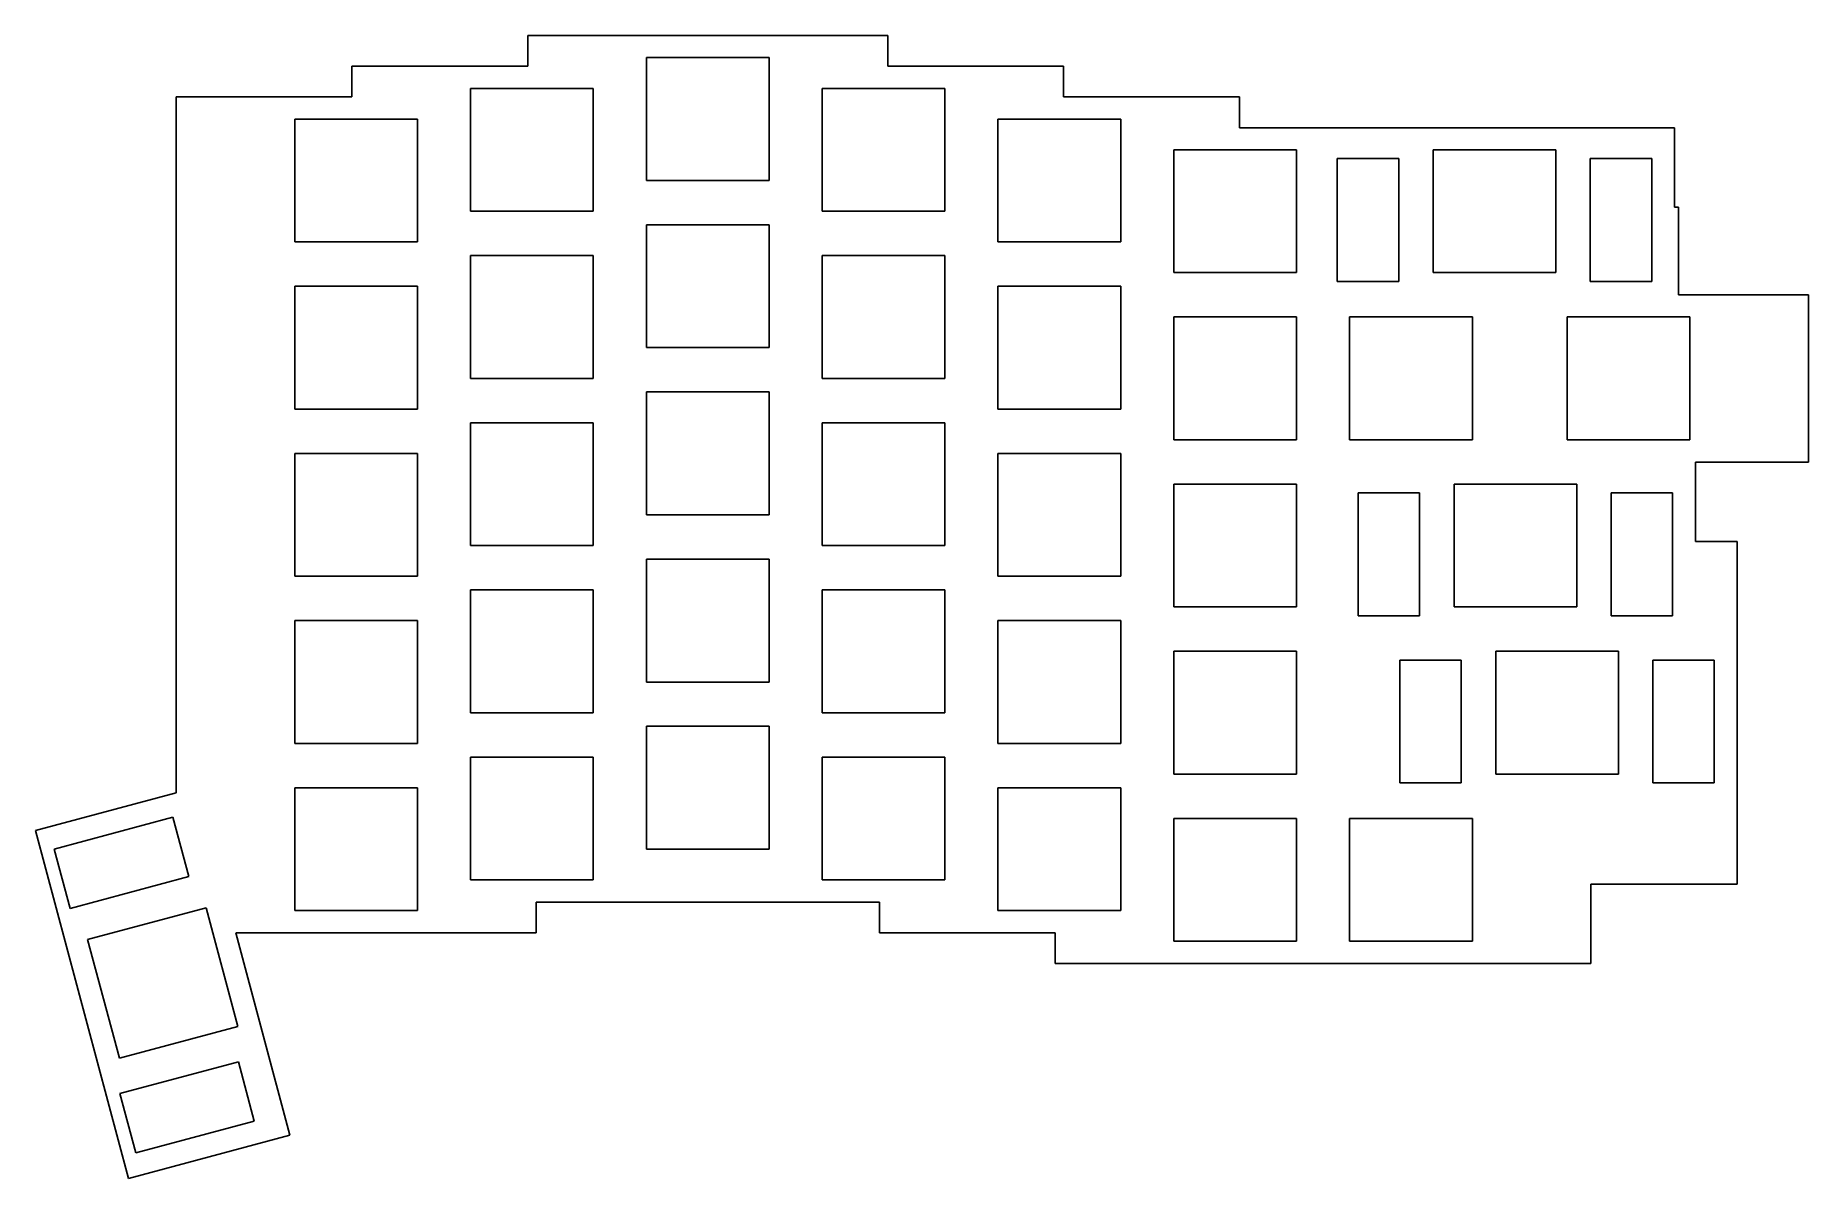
# Model space of a CAD drawing. Header units: millimetres. Extents: x 213 to 416, y -38 to 93.
import ezdxf

# ---------------------------------------------------------------- set-up
doc = ezdxf.new("R2010")
doc.units = ezdxf.units.MM

msp = doc.modelspace()

# ---------------------------------------------------------------- linework, layer by layer
at = {"linetype": 'CONTINUOUS'}
for p, q in [((310.62, 92.72), (269.57, 92.72)), ((269.57, 92.72), (269.57, 89.22)), ((310.62, 89.22), (310.62, 92.72)), ((269.57, 89.22), (249.53, 89.22)), ((249.53, 89.22), (249.53, 85.72)), ((297.1, 90.2), (283.1, 90.2)), ((283.1, 90.2), (283.1, 76.2)), ((297.1, 76.2), (297.1, 90.2)), ((330.68, 89.22), (310.62, 89.22)), ((330.68, 85.72), (330.68, 89.22)), ((229.47, 6.42), (229.47, 85.72)), ((249.53, 85.72), (229.47, 85.72)), ((277.05, 86.7), (263.05, 86.7)), ((263.05, 86.7), (263.05, 72.7)), ((277.05, 72.7), (277.05, 86.7)), ((317.15, 86.7), (303.15, 86.7)), ((303.15, 86.7), (303.15, 72.7)), ((317.15, 72.7), (317.15, 86.7)), ((350.73, 85.72), (330.68, 85.72)), ((350.73, 82.22), (350.73, 85.72)), ((257, 83.2), (243, 83.2)), ((243, 83.2), (243, 69.2)), ((257, 69.2), (257, 83.2)), ((337.2, 83.2), (323.2, 83.2)), ((323.2, 83.2), (323.2, 69.2)), ((337.2, 69.2), (337.2, 83.2)), ((350.73, 82.22), (400.35, 82.22)), ((400.35, 73.17), (400.35, 82.22)), ((357.25, 79.7), (343.25, 79.7)), ((343.25, 79.7), (343.25, 65.7)), ((357.25, 65.7), (357.25, 79.7)), ((386.82, 79.7), (372.82, 79.7)), ((372.82, 79.7), (372.82, 65.7)), ((386.82, 65.7), (386.82, 79.7)), ((368.9, 78.7), (361.9, 78.7)), ((361.9, 78.7), (361.9, 64.7)), ((368.9, 64.7), (368.9, 78.7)), ((397.75, 78.7), (390.75, 78.7)), ((390.75, 78.7), (390.75, 64.7)), ((397.75, 64.7), (397.75, 78.7)), ((283.1, 76.2), (297.1, 76.2)), ((400.35, 73.17), (400.82, 73.17)), ((400.82, 73.17), (400.82, 63.17)), ((263.05, 72.7), (277.05, 72.7)), ((297.1, 71.15), (283.1, 71.15)), ((283.1, 71.15), (283.1, 57.15)), ((297.1, 57.15), (297.1, 71.15)), ((303.15, 72.7), (317.15, 72.7)), ((243, 69.2), (257, 69.2)), ((323.2, 69.2), (337.2, 69.2)), ((277.05, 67.65), (263.05, 67.65)), ((263.05, 67.65), (263.05, 53.65)), ((277.05, 53.65), (277.05, 67.65)), ((317.15, 67.65), (303.15, 67.65)), ((303.15, 67.65), (303.15, 53.65)), ((317.15, 53.65), (317.15, 67.65)), ((343.25, 65.7), (357.25, 65.7)), ((372.82, 65.7), (386.82, 65.7)), ((257, 64.15), (243, 64.15)), ((243, 64.15), (243, 50.15)), ((257, 50.15), (257, 64.15)), ((337.2, 64.15), (323.2, 64.15)), ((323.2, 64.15), (323.2, 50.15)), ((337.2, 50.15), (337.2, 64.15)), ((361.9, 64.7), (368.9, 64.7)), ((390.75, 64.7), (397.75, 64.7)), ((415.64, 63.17), (400.82, 63.17)), ((415.64, 44.12), (415.64, 63.17)), ((357.25, 60.65), (343.25, 60.65)), ((343.25, 60.65), (343.25, 46.65)), ((357.25, 46.65), (357.25, 60.65)), ((377.3, 60.65), (363.3, 60.65)), ((363.3, 60.65), (363.3, 46.65)), ((377.3, 46.65), (377.3, 60.65)), ((402.11, 60.65), (388.11, 60.65)), ((388.11, 60.65), (388.11, 46.65)), ((402.11, 46.65), (402.11, 60.65)), ((283.1, 57.15), (297.1, 57.15)), ((263.05, 53.65), (277.05, 53.65)), ((303.15, 53.65), (317.15, 53.65)), ((297.1, 52.1), (283.1, 52.1)), ((283.1, 52.1), (283.1, 38.1)), ((297.1, 38.1), (297.1, 52.1)), ((243, 50.15), (257, 50.15)), ((277.05, 48.6), (263.05, 48.6)), ((263.05, 48.6), (263.05, 34.6)), ((277.05, 34.6), (277.05, 48.6)), ((317.15, 48.6), (303.15, 48.6)), ((303.15, 48.6), (303.15, 34.6)), ((317.15, 34.6), (317.15, 48.6)), ((323.2, 50.15), (337.2, 50.15)), ((343.25, 46.65), (357.25, 46.65)), ((363.3, 46.65), (377.3, 46.65)), ((388.11, 46.65), (402.11, 46.65)), ((257, 45.1), (243, 45.1)), ((243, 45.1), (243, 31.1)), ((257, 31.1), (257, 45.1)), ((337.2, 45.1), (323.2, 45.1)), ((323.2, 45.1), (323.2, 31.1)), ((337.2, 31.1), (337.2, 45.1)), ((402.73, 35.08), (402.73, 44.12)), ((402.73, 44.12), (415.64, 44.12)), ((357.25, 41.6), (343.25, 41.6)), ((343.25, 41.6), (343.25, 27.6)), ((357.25, 27.6), (357.25, 41.6)), ((371.28, 40.6), (364.28, 40.6)), ((364.28, 40.6), (364.28, 26.6)), ((371.28, 26.6), (371.28, 40.6)), ((389.21, 41.6), (375.21, 41.6)), ((375.21, 41.6), (375.21, 27.6)), ((389.21, 27.6), (389.21, 41.6)), ((400.13, 40.6), (393.13, 40.6)), ((393.13, 40.6), (393.13, 26.6)), ((400.13, 26.6), (400.13, 40.6)), ((283.1, 38.1), (297.1, 38.1)), ((263.05, 34.6), (277.05, 34.6)), ((303.15, 34.6), (317.15, 34.6)), ((402.73, 35.08), (407.49, 35.08)), ((407.49, -3.98), (407.49, 35.08)), ((297.1, 33.05), (283.1, 33.05)), ((283.1, 33.05), (283.1, 19.05)), ((297.1, 19.05), (297.1, 33.05)), ((243, 31.1), (257, 31.1)), ((323.2, 31.1), (337.2, 31.1)), ((277.05, 29.55), (263.05, 29.55)), ((263.05, 29.55), (263.05, 15.55)), ((277.05, 15.55), (277.05, 29.55)), ((317.15, 29.55), (303.15, 29.55)), ((303.15, 29.55), (303.15, 15.55)), ((317.15, 15.55), (317.15, 29.55)), ((343.25, 27.6), (357.25, 27.6)), ((364.28, 26.6), (371.28, 26.6)), ((375.21, 27.6), (389.21, 27.6)), ((393.13, 26.6), (400.13, 26.6)), ((257, 26.05), (243, 26.05)), ((243, 26.05), (243, 12.05)), ((257, 12.05), (257, 26.05)), ((337.2, 26.05), (323.2, 26.05)), ((323.2, 26.05), (323.2, 12.05)), ((337.2, 12.05), (337.2, 26.05)), ((357.25, 22.55), (343.25, 22.55)), ((343.25, 22.55), (343.25, 8.55)), ((357.25, 8.55), (357.25, 22.55)), ((393.97, 22.55), (379.97, 22.55)), ((379.97, 22.55), (379.97, 8.55)), ((393.97, 8.55), (393.97, 22.55)), ((376.04, 21.55), (369.04, 21.55)), ((369.04, 21.55), (369.04, 7.55)), ((376.04, 7.55), (376.04, 21.55)), ((404.89, 21.55), (397.89, 21.55)), ((397.89, 21.55), (397.89, 7.55)), ((404.89, 7.55), (404.89, 21.55)), ((283.1, 19.05), (297.1, 19.05)), ((263.05, 15.55), (277.05, 15.55)), ((303.15, 15.55), (317.15, 15.55)), ((297.1, 14), (283.1, 14)), ((283.1, 14), (283.1, 0)), ((297.1, 0), (297.1, 14)), ((243, 12.05), (257, 12.05)), ((277.05, 10.5), (263.05, 10.5)), ((263.05, 10.5), (263.05, -3.5)), ((277.05, -3.5), (277.05, 10.5)), ((317.15, 10.5), (303.15, 10.5)), ((303.15, 10.5), (303.15, -3.5)), ((317.15, -3.5), (317.15, 10.5)), ((323.2, 12.05), (337.2, 12.05)), ((343.25, 8.55), (357.25, 8.55)), ((379.97, 8.55), (393.97, 8.55)), ((229.47, 6.42), (213.43, 2.12)), ((257, 7), (243, 7)), ((243, 7), (243, -7)), ((257, -7), (257, 7)), ((337.2, 7), (323.2, 7)), ((323.2, 7), (323.2, -7)), ((337.2, -7), (337.2, 7)), ((369.04, 7.55), (376.04, 7.55)), ((397.89, 7.55), (404.89, 7.55)), ((213.43, 2.12), (224.06, -37.53)), ((229.1, 3.63), (215.58, 0)), ((230.91, -3.13), (229.1, 3.63)), ((357.25, 3.5), (343.25, 3.5)), ((343.25, 3.5), (343.25, -10.5)), ((357.25, -10.5), (357.25, 3.5)), ((377.3, 3.5), (363.3, 3.5)), ((363.3, 3.5), (363.3, -10.5)), ((377.3, -10.5), (377.3, 3.5)), ((215.58, 0), (217.39, -6.76)), ((283.1, 0), (297.1, 0)), ((217.39, -6.76), (230.91, -3.13)), ((263.05, -3.5), (277.05, -3.5)), ((303.15, -3.5), (317.15, -3.5)), ((390.82, -13.03), (390.82, -3.98)), ((407.49, -3.98), (390.82, -3.98)), ((270.52, -9.53), (270.52, -6.03)), ((270.52, -6.03), (309.68, -6.03)), ((309.68, -6.03), (309.68, -9.53)), ((232.89, -6.67), (219.37, -10.29)), ((236.52, -20.19), (232.89, -6.67)), ((243, -7), (257, -7)), ((323.2, -7), (337.2, -7)), ((236.27, -9.53), (270.52, -9.53)), ((242.46, -32.6), (236.27, -9.53)), ((309.68, -9.53), (329.73, -9.53)), ((329.73, -9.53), (329.73, -13.03)), ((219.37, -10.29), (223, -23.81)), ((343.25, -10.5), (357.25, -10.5)), ((363.3, -10.5), (377.3, -10.5)), ((329.73, -13.03), (390.82, -13.03)), ((223, -23.81), (236.52, -20.19)), ((236.57, -24.24), (223.05, -27.86)), ((238.38, -31), (236.57, -24.24)), ((223.05, -27.86), (224.86, -34.62)), ((224.86, -34.62), (238.38, -31)), ((224.06, -37.53), (242.46, -32.6))]:
    msp.add_line(p, q, dxfattribs=at)

doc.saveas('drawing.dxf')
